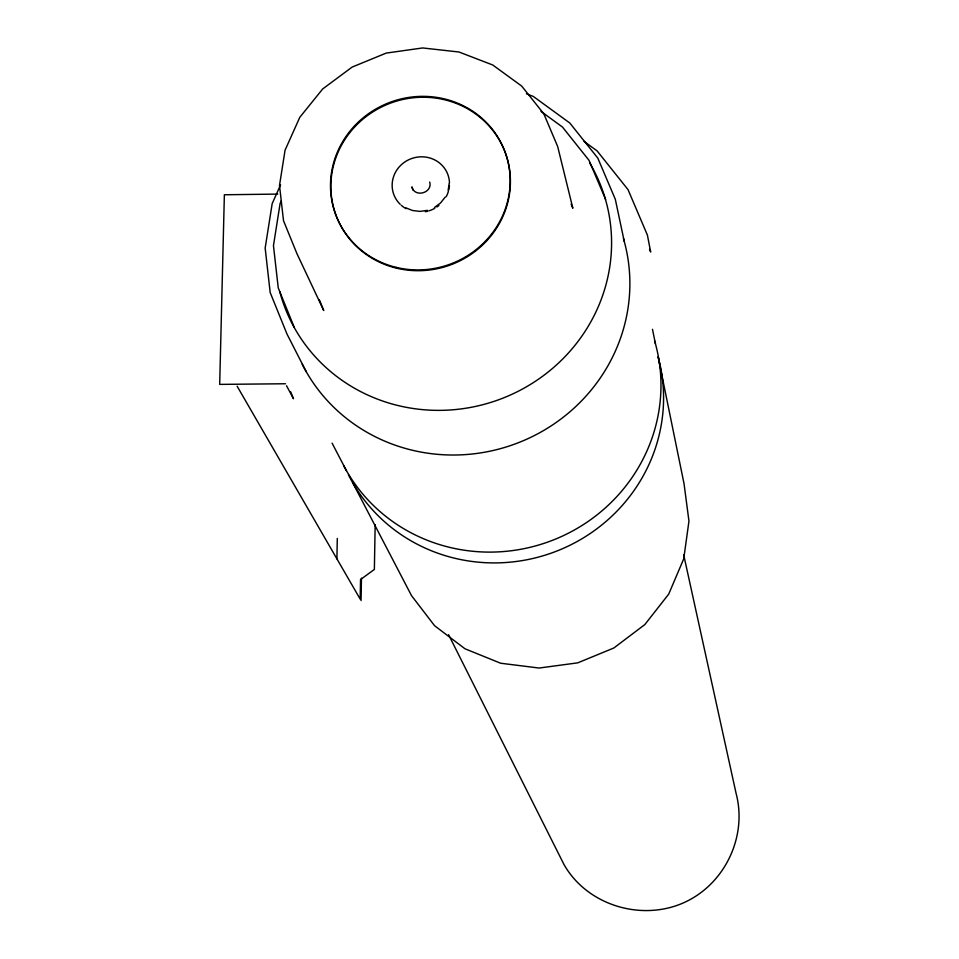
<?xml version="1.0" encoding="UTF-8"?>
<svg xmlns="http://www.w3.org/2000/svg" width="959" height="959" viewBox="0 0 959 959"><rect width="100%" height="100%" fill="white"/><g stroke="black" fill="none" stroke-linecap="round" stroke-linejoin="round"><path stroke-width="1.44" d="M375.161 524.609L374.37 569.442L360.548 579.524L360.188 599.123L237.125 386.201M336.909 558.833L337.292 538.431M361.052 600.61L361.459 578.181M448.129 190.457L449.208 183.265M280.567 184.883L272.188 203.596L265.163 248.057L270.186 292.567L287.005 334.08L306.341 371.924M281.323 200.779L280.112 203.488L273.459 245.672L278.242 287.88L294.209 327.247M445.156 197.182L440.505 202.996L434.487 207.48M427.522 210.345L420.066 211.388L412.646 210.536L405.777 207.839M277.738 194.09L224.37 194.761L219.683 384.391L285.47 383.756M526.443 93.79L533.3 96.439L569.802 123.016L597.781 158.067L615.306 199.268L624.249 241.356M584.079 141.417L597.109 150.911L628.013 189.606L647.409 235.099L650.681 252.013L649.519 249.28M540.984 111.388L562.465 127.044L588.994 160.297L605.597 199.376M286.525 385.734L293.478 398.728L290.697 391.859M332.102 443.166L346.463 470.749M352.516 482.365L411.531 595.659L434.583 625.712L464.971 648.775L500.634 663.232L539.114 668.039L577.738 662.849L613.82 648.008L644.868 624.537L668.723 594.101L683.743 558.797L688.958 521.109L684.019 483.624L658.102 356.796A166.458 160.956 -19.7 0 1 555.225 551.665A166.458 160.956 -19.7 0 1 348.417 474.717M448.584 634.69L563.964 864.479C588.754 908.209 648.847 923.637 692.086 898.463C727.785 877.773 746.701 833.635 736.14 793.596L683.659 554.686M571.12 204.147L572.847 208.235L557.67 146.511L543.849 113.869L521.684 86.07L492.734 64.984L458.953 52.002L422.643 47.95L386.225 53.093L352.145 67.07L322.68 88.959L299.807 117.298L285.063 150.191L279.501 185.459L283.516 220.714L296.894 253.56L323.722 310.524L319.263 299.58M413.101 190.218L411.902 186.885C414.612 197.998 432.845 192.987 429.704 182.066M652.48 329.321L655.441 343.79M654.649 340.984A168.304 162.634 -19.7 0 1 554.206 539.629A168.304 162.634 -19.7 0 1 343.658 465.618M623.434 238.491A173.159 166.446 -19.7 0 1 518.543 442.65A173.159 166.446 -19.7 0 1 302.229 364.276M589.545 162.73A169.299 162.407 -19.8 0 1 506.028 396.882A169.299 162.407 -19.8 0 1 279.716 291.488M400.215 204.327A28.818 27.547 -19.8 0 1 409.553 159.362A28.818 27.547 -19.8 0 1 449.471 182.666M449.423 185.543A28.818 27.547 -19.8 0 1 448.776 189.882M448.404 191.297A28.818 27.547 -19.8 0 1 446.175 196.739M438.922 205.478A28.818 27.547 -19.8 0 1 436.908 206.988M434.775 208.307A28.818 27.547 -19.8 0 1 429.009 210.812M427.81 211.172A28.818 27.547 -19.8 0 1 425.364 211.723M406.077 208.666A28.818 27.547 -19.8 0 1 401.282 205.31M396.439 268.136A90.23 86.274 -19.8 0 0 507.611 160.057A90.23 86.274 -19.8 0 0 357.851 123.735A90.23 86.274 -19.8 0 0 396.439 268.136M396.127 267.357A90.29 86.322 -19.8 0 0 507.371 159.206A90.29 86.322 -19.8 0 0 357.515 122.86A90.29 86.322 -19.8 0 0 396.127 267.357"/></g></svg>
